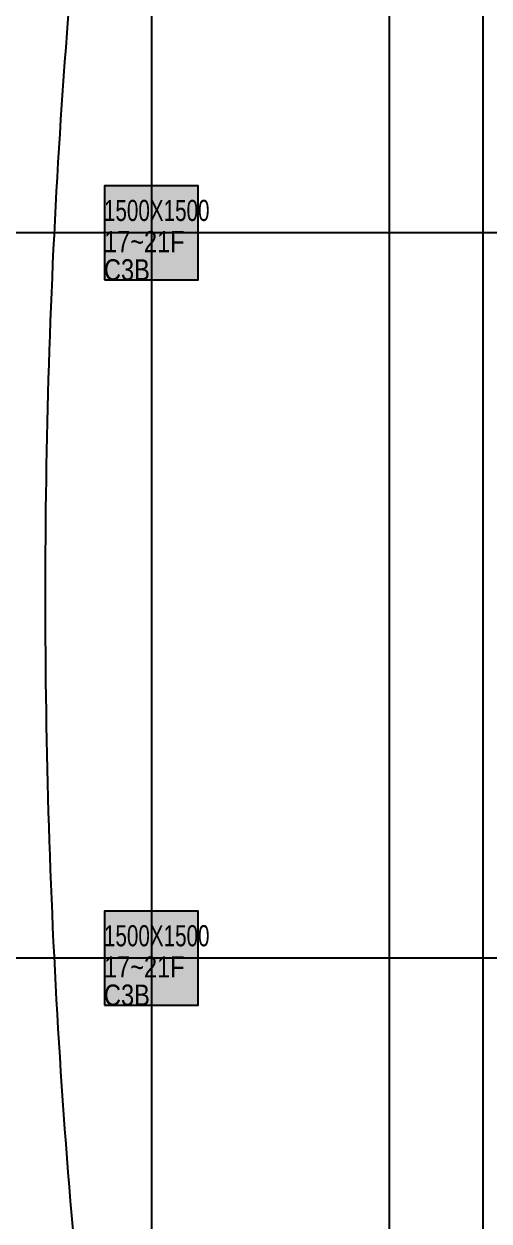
# Model space of a CAD drawing. Header units: millimetres. Extents: x -179076 to 173472, y -18667 to 271134.
# Drawn here: x -157126 to -149687, y 193713 to 212859 of the extents above; entities that cross this region are included whole.
import ezdxf

# ---------------------------------------------------------------- set-up
doc = ezdxf.new("R2010")
doc.units = ezdxf.units.MM
doc.linetypes.add('X-GRID_5~ROOF$0$CENTER2', pattern=[1.125, 0.75, -0.125, 0.125, -0.125])
doc.layers.get('Defpoints').update_dxf_attribs({"color": 151, "lineweight": 9})
for name, color, linetype in [('X-COL-21F$0$A-254', 254, 'Continuous'), ('X-COL-21F$0$A-COL', 2, 'Continuous'), ('X-EXT_21F$0$A-WIN', 6, 'Continuous'), ('X-GRID_5~ROOF$0$A-CEN1', 1, 'X-GRID_5~ROOF$0$CENTER2')]:
    doc.layers.add(name, color=color, linetype=linetype)
doc.styles.add('X-COL-21F$0$Hrtext', font='arial.ttf', dxfattribs={"width": 0.8})

# ---------------------------------------------------------------- blocks, each defined once
blk = doc.blocks.new('X-COL-21F$0$1500X1500_17~21F_C3B')
at = {"layer": 'X-COL-21F$0$A-254'}
h = blk.add_hatch(color=256, dxfattribs=at)
h.dxf.hatch_style = 1
h.paths.add_polyline_path([(-750, -750), (750, -750), (750, 750), (-750, 750)])
at = {"layer": 'Defpoints', "const_width": 0.84}
blk.add_lwpolyline([(750, 750), (-750, -750)], dxfattribs=at)
at = {"layer": 'X-COL-21F$0$A-COL'}
blk.add_lwpolyline([(-750, -750), (750, -750), (750, 750), (-750, 750)], close=True, dxfattribs=at)
at = {"layer": 'Defpoints', "style": 'X-COL-21F$0$Hrtext'}
for s, width, p in [('1500X1500', 0.7, (-759, 190)), ('17~21F', 0.8, (-759, -309))]:
    blk.add_text(s, height=337.5, dxfattribs=dict(at, width=width)).set_placement(p)
at = {"layer": 'Defpoints', "color": 6, "style": 'X-COL-21F$0$Hrtext', "width": 0.8}
blk.add_text('C3B', height=337.5, dxfattribs=at).set_placement((-759, -759))

msp = doc.modelspace()

# ---------------------------------------------------------------- linework, layer by layer
at = {"layer": 'X-EXT_21F$0$A-WIN'}
msp.add_lwpolyline([(-97787.3, 203717.5, 0.0316438), (-98721.1, 218457.1, 0.3456251), (-103819.7, 223488.1, 0.056648), (-150755, 223488.1, 0.3456251), (-155853.6, 218457.1, 0.0316438), (-156787.3, 203717.5, 0.0316438), (-155853.6, 188977.8, 0.3456251), (-150755, 183946.8, 0.056648), (-103819.7, 183946.8, 0.3456251), (-98721.1, 188977.8, 0.0316438)], format="xyb", close=True, dxfattribs=at)
at = {"layer": 'X-GRID_5~ROOF$0$A-CEN1', "ltscale": 10}
for p, q in [((-155087.3, 231767.5), (-155087.3, 175767.5)), ((-151287.3, 231767.5), (-151287.3, 175767.5)), ((-149787.3, 231767.5), (-149787.3, 175767.5))]:
    msp.add_line(p, q, dxfattribs=at)
for points in [[(-93987.3, 209517.5), (-163987.3, 209517.5)], [(-93987.3, 197917.5), (-163987.3, 197917.5)]]:
    msp.add_lwpolyline(points, dxfattribs=at)

# ---------------------------------------------------------------- block references
at = {"layer": 'X-COL-21F$0$A-COL'}
for p in [(-155087.3, 209517.5), (-155087.3, 197917.5)]:
    msp.add_blockref('X-COL-21F$0$1500X1500_17~21F_C3B', p, dxfattribs=at)

doc.saveas('drawing.dxf')
